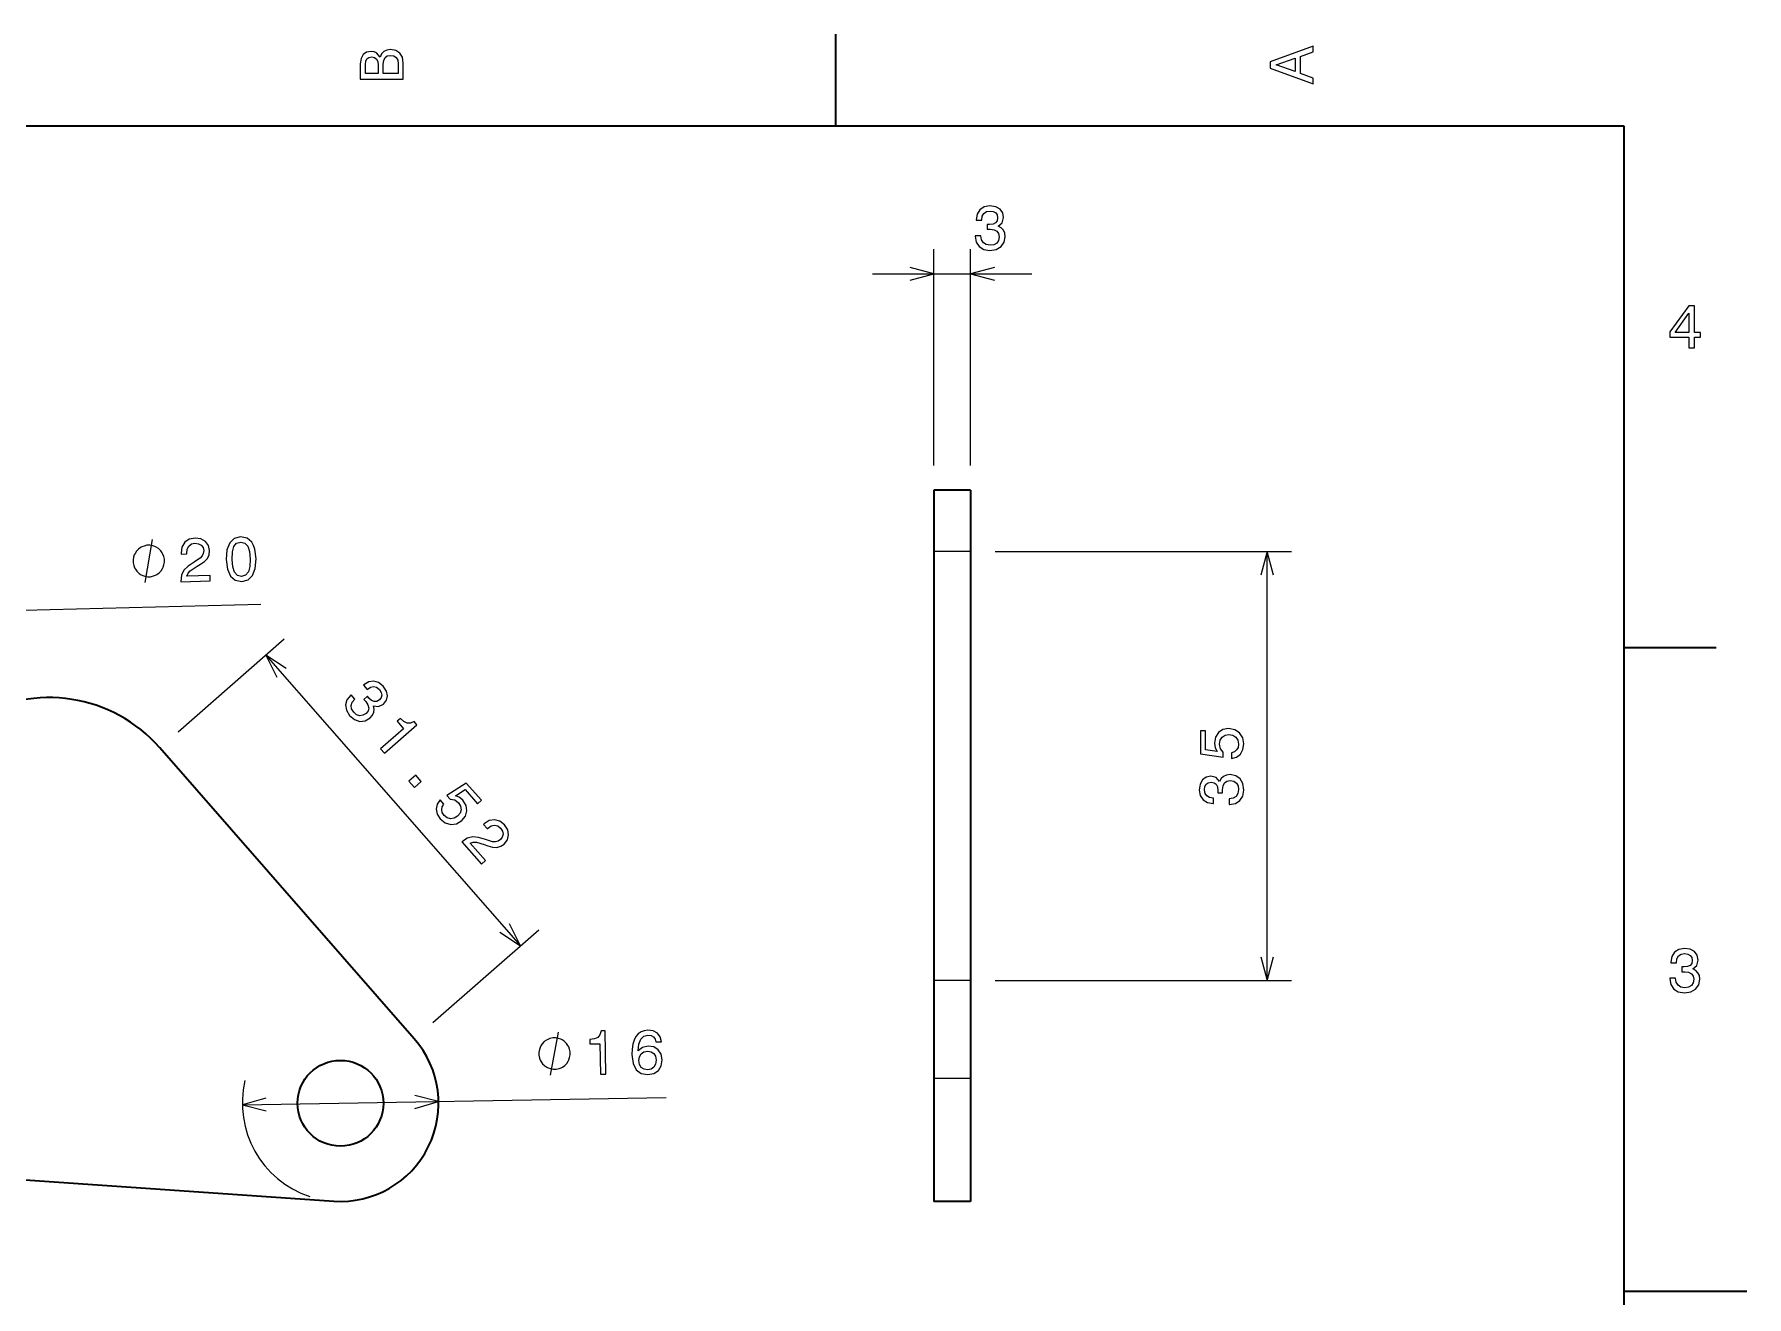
# Model space of a CAD drawing. Extents: x 0 to 297, y 0 to 210.
# Drawn here: x 157.3 to 297, y 104.5 to 207.5 of the extents above; entities that cross this region are included whole.
import ezdxf

# ---------------------------------------------------------------- set-up
doc = ezdxf.new("R2010")
doc.units = 0

msp = doc.modelspace()

# ---------------------------------------------------------------- linework, layer by layer
at = {"color": 7, "lineweight": 35, "ltscale": 0.1875}
for p, q in [((222.699997, 200), (222.699997, 207.5)), ((287, 157.5), (294.5, 157.5))]:
    msp.add_line(p, q, dxfattribs=at)
at = {"color": 7, "lineweight": 35}
for p, q in [((287, 200), (10, 200)), ((287, 10), (287, 200)), ((230.706573, 165.319305), (230.706573, 130.319305)), ((233.706573, 165.319305), (233.706573, 130.319305)), ((188.33252, 125.587845), (167.5784, 149.306778)), ((36.761898, 122.338257), (181.761505, 112.33876))]:
    msp.add_line(p, q, dxfattribs=at)
at = {"color": 7, "lineweight": 13, "ltscale": 0.441296}
for p, q in [((230.706573, 172.319305), (230.706573, 189.971146)), ((233.706573, 172.319305), (233.706573, 189.971146))]:
    msp.add_line(p, q, dxfattribs=at)
at = {"color": 7, "lineweight": 13, "ltscale": 0.325}
msp.add_line((225.706573, 187.971146), (238.706573, 187.971146), dxfattribs=at)
at = {"color": 7, "lineweight": 35, "ltscale": 0.075}
for p, q in [((233.706573, 170.319305), (230.706573, 170.319305)), ((233.706573, 112.319801), (230.706573, 112.319801))]:
    msp.add_line(p, q, dxfattribs=at)
at = {"color": 7, "lineweight": 35, "ltscale": 0.125}
for p, q in [((230.706573, 170.319305), (230.706573, 165.319305)), ((233.706573, 170.319305), (233.706573, 165.319305))]:
    msp.add_line(p, q, dxfattribs=at)
at = {"color": 7, "lineweight": 13, "ltscale": 0.075}
for p, q in [((233.706573, 165.319305), (230.706573, 165.319305)), ((233.706573, 130.319305), (230.706573, 130.319305)), ((233.706573, 122.338257), (230.706573, 122.338257)), ((233.706573, 112.33876), (230.706573, 112.33876))]:
    msp.add_line(p, q, dxfattribs=at)
at = {"color": 7, "lineweight": 13}
for p, q in [((235.706573, 165.319305), (259.881256, 165.319305)), ((257.881256, 130.319305), (257.881256, 165.319305)), ((137.315277, 160.074997), (175.825439, 161.016098)), ((176.228973, 156.876053), (196.983093, 133.157135)), ((235.706573, 130.319305), (259.881256, 130.319305)), ((174.31311, 120.180923), (208.88678, 120.781204))]:
    msp.add_line(p, q, dxfattribs=at)
at = {"color": 7, "lineweight": 13, "ltscale": 0.287366}
for p, q in [((169.083542, 150.623795), (177.734131, 158.193069)), ((189.837677, 126.904861), (198.488251, 134.474136))]:
    msp.add_line(p, q, dxfattribs=at)
at = {"color": 7, "lineweight": 35, "ltscale": 0.199526}
for p, q in [((230.706573, 130.319305), (230.706573, 122.338257)), ((233.706573, 130.319305), (233.706573, 122.338257))]:
    msp.add_line(p, q, dxfattribs=at)
at = {"color": 7, "lineweight": 35, "ltscale": 0.249987}
for p, q in [((230.706573, 122.338257), (230.706573, 112.33876)), ((233.706573, 122.338257), (233.706573, 112.33876))]:
    msp.add_line(p, q, dxfattribs=at)
at = {"color": 7, "lineweight": 35, "ltscale": 0.000474}
for p, q in [((230.706573, 112.33876), (230.706573, 112.319801)), ((233.706573, 112.33876), (233.706573, 112.319801))]:
    msp.add_line(p, q, dxfattribs=at)
at = {"color": 7, "lineweight": 35, "ltscale": 0.25}
msp.add_line((287, 105), (297, 105), dxfattribs=at)
at = {"color": 7, "lineweight": 13}
for points in [[(185.542007, 205.630417), (185.249496, 205.983429), (185.052811, 206.074219), (184.81073, 206.104477), (184.432495, 206.03891), (184.160156, 205.842224), (183.993729, 205.524506), (183.933212, 205.080704), (183.933212, 203.835022), (187.433212, 203.835022), (187.433212, 205.151306), (187.36261, 205.620331), (187.155838, 205.968307), (186.828018, 206.185165), (186.384216, 206.260818), (186.08667, 206.215424), (185.839554, 206.094391), (185.65799, 205.897705)], [(185.385666, 204.984879), (185.385666, 204.298996), (184.351807, 204.298996), (184.351807, 205.025223), (184.382065, 205.297562), (184.472839, 205.489197), (184.629181, 205.605194), (184.86116, 205.645538), (185.093155, 205.600143), (185.254532, 205.479111), (185.355408, 205.272339)], [(187.014618, 205.095825), (187.014618, 204.298996), (185.809296, 204.298996), (185.809296, 205.050446), (185.844589, 205.368164), (185.9505, 205.595108), (186.132065, 205.731277), (186.394302, 205.776657), (186.671692, 205.731277), (186.863327, 205.605194), (186.979324, 205.393372)], [(261.633209, 203.466858), (261.633209, 203.930847), (260.604401, 204.298996), (260.604401, 205.695969), (261.633209, 206.064133), (261.633209, 206.538193), (258.128174, 205.257217), (258.128174, 204.742798)], [(260.17572, 204.460388), (258.632477, 205), (260.17572, 205.539627)], [(234.08374, 191.070572), (234.08374, 191.035278), (234.164429, 190.551117), (234.401459, 190.188004), (234.774658, 189.956024), (235.268906, 189.870285), (235.793396, 189.956024), (236.186768, 190.177917), (236.438934, 190.530945), (236.529709, 190.984833), (236.489365, 191.282394), (236.378418, 191.52446), (236.196854, 191.71106), (235.954773, 191.847229), (236.282593, 192.119568), (236.39859, 192.553284), (236.322937, 192.946655), (236.106079, 193.244202), (235.753052, 193.430801), (235.268906, 193.496368), (234.815018, 193.41568), (234.467026, 193.193771), (234.240082, 192.840744), (234.164429, 192.371719), (234.164429, 192.336426), (234.613281, 192.336426), (234.653625, 192.659195), (234.784744, 192.891174), (234.996567, 193.032394), (235.294113, 193.082825), (235.556366, 193.04248), (235.748001, 192.936569), (235.863998, 192.765091), (235.909393, 192.533112), (235.863998, 192.285995), (235.742966, 192.119568), (235.531143, 192.018707), (235.243683, 191.988434), (235.046997, 191.993484), (235.046997, 191.595062), (235.294113, 191.605164), (235.611847, 191.559769), (235.848877, 191.438721), (235.990082, 191.242035), (236.040512, 190.984833), (235.985046, 190.692337), (235.838791, 190.475464), (235.606796, 190.33931), (235.299164, 190.293915), (234.98143, 190.344345), (234.749451, 190.495651), (234.603195, 190.737717), (234.547714, 191.070572)], [(292.277374, 181.916794), (292.731262, 181.916794), (292.731262, 182.784225), (293.23056, 182.784225), (293.23056, 183.187683), (292.731262, 183.187683), (292.731262, 185.341141), (292.272339, 185.341141), (290.739197, 183.228027), (290.739197, 182.784225), (292.277374, 182.784225)], [(291.162842, 183.187683), (292.277374, 184.756134), (292.277374, 183.187683)], [(169.29393, 162.857071), (171.698837, 162.915848), (171.688232, 163.349426), (169.787506, 163.302979), (169.887604, 163.542526), (170.064301, 163.743591), (170.615173, 164.115234), (170.908936, 164.273758), (171.236389, 164.498688), (171.467194, 164.756561), (171.596054, 165.057343), (171.638214, 165.396378), (171.54216, 165.81778), (171.297058, 166.144745), (170.928894, 166.347626), (170.45816, 166.411789), (169.976257, 166.314255), (169.613983, 166.068298), (169.386261, 165.684387), (169.31781, 165.183289), (169.319519, 165.112701), (169.77832, 165.123901), (169.777344, 165.164246), (169.814331, 165.508179), (169.944305, 165.763596), (170.15715, 165.930237), (170.443176, 165.992706), (170.736816, 165.949448), (170.956696, 165.828705), (171.102676, 165.635529), (171.159119, 165.389709), (171.129501, 165.156921), (171.038513, 164.957962), (170.881378, 164.782593), (170.663239, 164.625931), (170.36972, 164.457321), (169.88327, 164.13266), (169.543518, 163.791412), (169.346664, 163.383011), (169.293564, 162.872192)], [(173.002197, 164.657867), (173.097168, 163.868164), (173.347931, 163.309265), (173.734436, 162.975677), (174.261475, 162.877579), (174.778076, 163.00119), (175.147827, 163.353256), (175.365936, 163.923599), (175.427277, 164.717117), (175.327377, 165.501663), (175.223938, 165.811905), (175.081543, 166.065704), (174.695038, 166.399307), (174.172897, 166.502563), (173.651398, 166.373795), (173.281769, 166.016678), (173.058594, 165.446213)], [(167.964096, 164.575104), (167.961243, 164.691742), (167.897232, 164.923569), (167.834641, 165.097092), (167.773468, 165.212311), (167.652557, 165.384399), (167.473343, 165.555069), (167.295547, 165.667435), (167.17749, 165.7229), (167.001114, 165.776932), (166.766418, 165.829559), (166.649796, 165.826706), (166.533173, 165.823853), (166.301331, 165.759827), (166.127808, 165.697235), (166.012604, 165.636078), (165.8405, 165.515167), (165.66983, 165.335953), (165.557465, 165.158142), (165.502014, 165.0401), (165.447968, 164.863724), (165.395355, 164.629028), (165.398193, 164.51239), (165.401047, 164.395767), (165.465057, 164.163925), (165.527649, 163.990402), (165.588821, 163.875198), (165.709717, 163.703094), (165.888947, 163.532425), (166.066742, 163.420074), (166.184814, 163.364609), (166.361176, 163.310562), (166.595871, 163.25795), (166.712494, 163.260803), (166.829132, 163.263657), (167.060974, 163.327667), (167.234497, 163.390259), (167.349701, 163.451416), (167.52179, 163.572327), (167.692474, 163.751556), (167.804825, 163.929352), (167.860291, 164.047409), (167.914337, 164.223785), (167.966949, 164.458466)], [(173.486206, 164.669678), (173.511627, 165.280716), (173.626953, 165.722427), (173.847549, 165.985107), (174.183136, 166.084106), (174.518097, 166.001495), (174.751251, 165.749908), (174.888031, 165.314362), (174.943268, 164.705292), (174.917969, 164.089218), (174.802643, 163.647507), (174.582031, 163.384827), (174.251373, 163.290985), (173.911499, 163.368454), (173.678329, 163.620026), (173.541565, 164.055588)], [(183.181305, 153.637299), (183.154739, 153.614059), (182.843506, 153.234512), (182.726334, 152.817017), (182.797485, 152.383392), (183.058441, 151.954987), (183.468338, 151.616714), (183.894379, 151.466797), (184.326111, 151.509491), (184.727463, 151.740067), (184.924835, 151.96637), (185.033936, 152.209274), (185.05481, 152.468796), (184.997894, 152.740631), (185.418701, 152.673279), (185.821503, 152.871582), (186.067719, 153.187546), (186.148834, 153.546692), (186.056793, 153.935242), (185.787323, 154.342773), (185.427719, 154.631226), (185.03157, 154.746994), (184.616455, 154.685318), (184.213654, 154.433395), (184.187088, 154.410141), (184.482666, 154.072357), (184.752136, 154.254532), (185.013062, 154.308624), (185.25882, 154.242203), (185.492706, 154.051483), (185.63504, 153.827545), (185.681534, 153.613586), (185.628876, 153.413376), (185.484177, 153.226456), (185.268311, 153.097885), (185.063354, 153.079376), (184.847961, 153.172363), (184.635895, 153.368774), (184.510178, 153.520111), (184.210327, 153.257767), (184.380661, 153.07843), (184.555725, 152.809433), (184.620728, 152.551346), (184.565689, 152.315552), (184.405334, 152.108231), (184.148666, 151.957367), (183.88916, 151.924622), (183.633911, 152.009552), (183.397171, 152.211182), (183.225906, 152.48349), (183.186996, 152.757721), (183.272873, 153.027191), (183.486847, 153.288116)], [(185.591217, 149.213562), (185.893417, 148.868179), (188.546417, 151.189545), (188.320587, 151.447632), (188.029297, 151.31337), (187.75412, 151.313843), (187.480377, 151.442902), (187.197601, 151.704773), (186.928131, 151.468994), (187.466156, 150.854126)], [(254.968445, 148.4366), (255.381989, 148.547546), (255.704742, 148.794662), (255.906479, 149.157776), (255.982132, 149.62175), (255.891357, 150.131119), (255.644226, 150.529541), (255.250854, 150.781693), (254.746536, 150.877518), (254.277512, 150.791779), (253.909363, 150.549713), (253.672333, 150.171463), (253.586594, 149.682281), (253.64711, 149.304031), (253.813538, 149.01152), (252.870453, 149.15274), (252.870453, 150.685883), (252.456909, 150.685883), (252.456909, 148.814835), (254.31282, 148.53746), (254.31282, 148.940918), (254.07579, 149.233429), (253.990051, 149.606628), (254.045532, 149.929382), (254.206909, 150.176514), (254.454025, 150.332855), (254.771759, 150.388321), (255.089478, 150.332855), (255.336594, 150.171463), (255.492935, 149.924347), (255.548416, 149.606628), (255.513107, 149.339325), (255.39711, 149.132568), (255.215561, 148.981262), (254.968445, 148.905609)], [(187.88205, 146.59549), (188.340332, 146.071716), (188.905853, 146.566544), (188.44754, 147.090302)], [(254.781845, 144.680389), (254.817139, 144.680389), (255.3013, 144.761093), (255.664398, 144.998123), (255.896393, 145.371323), (255.982132, 145.865555), (255.896393, 146.390045), (255.6745, 146.783417), (255.321472, 147.035583), (254.867569, 147.126373), (254.570023, 147.086029), (254.327942, 146.975067), (254.141357, 146.793518), (254.005188, 146.551437), (253.732849, 146.879242), (253.299133, 146.995239), (252.905762, 146.919586), (252.608215, 146.702728), (252.421616, 146.349701), (252.356049, 145.865555), (252.436737, 145.411667), (252.658646, 145.06369), (253.011673, 144.836731), (253.480682, 144.761093), (253.515991, 144.761093), (253.515991, 145.20993), (253.193222, 145.250275), (252.961243, 145.381409), (252.820023, 145.593231), (252.769592, 145.890778), (252.809937, 146.153015), (252.915848, 146.344666), (253.087311, 146.460663), (253.319305, 146.506042), (253.566422, 146.460663), (253.732849, 146.33963), (253.83371, 146.127808), (253.863968, 145.840332), (253.858932, 145.643646), (254.257339, 145.643646), (254.247253, 145.890778), (254.292648, 146.208496), (254.413681, 146.445526), (254.610367, 146.586731), (254.867569, 146.637177), (255.16008, 146.581696), (255.376938, 146.43544), (255.513107, 146.203461), (255.558502, 145.895813), (255.508057, 145.578094), (255.356766, 145.3461), (255.114685, 145.19986), (254.781845, 145.144379)], [(190.434723, 145.064316), (190.196564, 144.708496), (190.116394, 144.309982), (190.203705, 143.90387), (190.452301, 143.504883), (190.856018, 143.18132), (191.304352, 143.04422), (191.766449, 143.11348), (192.209106, 143.373474), (192.505615, 143.746841), (192.62326, 144.171448), (192.552582, 144.612183), (192.294952, 145.036804), (192.000336, 145.281616), (191.682465, 145.392151), (192.485199, 145.906906), (193.494781, 144.753098), (193.806, 145.025421), (192.573914, 146.433517), (190.994568, 145.420135), (191.260254, 145.116516), (191.631256, 145.05246), (191.941528, 144.828064), (192.112305, 144.548615), (192.153595, 144.256378), (192.070557, 143.975983), (191.867981, 143.725006), (191.592346, 143.557541), (191.300079, 143.516266), (191.019714, 143.599289), (190.768738, 143.80188), (190.619293, 144.026276), (190.570435, 144.25827), (190.607422, 144.491684), (190.743591, 144.711334)], [(192.221252, 141.636398), (193.805359, 139.825989), (194.131775, 140.111603), (192.879761, 141.542465), (193.127869, 141.618835), (193.395447, 141.611725), (194.033539, 141.426239), (194.343353, 141.301941), (194.725739, 141.194244), (195.071594, 141.1819), (195.385193, 141.27536), (195.672699, 141.459915), (195.935059, 141.803406), (196.02948, 142.200974), (195.949768, 142.613724), (195.697845, 143.01651), (195.314514, 143.324417), (194.893677, 143.445404), (194.452942, 143.374695), (194.024048, 143.106659), (193.970917, 143.06015), (194.273132, 142.714783), (194.303497, 142.741333), (194.591461, 142.933014), (194.870911, 142.996582), (195.135162, 142.939651), (195.366211, 142.759857), (195.520874, 142.5065), (195.568787, 142.260284), (195.513763, 142.024475), (195.360992, 141.823792), (195.163177, 141.697601), (194.952057, 141.640198), (194.716736, 141.648743), (194.456726, 141.716095), (194.139343, 141.833771), (193.578583, 141.999817), (193.098938, 142.042511), (192.659149, 141.932434), (192.232635, 141.646362)], [(290.729126, 130.51622), (290.729126, 130.480911), (290.809814, 129.996765), (291.046844, 129.633652), (291.420044, 129.401657), (291.914276, 129.315933), (292.438782, 129.401657), (292.832153, 129.623566), (293.08429, 129.976593), (293.175079, 130.430481), (293.134735, 130.728027), (293.023773, 130.970108), (292.842224, 131.156708), (292.600159, 131.292877), (292.927948, 131.565216), (293.043945, 131.998932), (292.968292, 132.392303), (292.751434, 132.68985), (292.398407, 132.87645), (291.914276, 132.942017), (291.460388, 132.861313), (291.112396, 132.63942), (290.885468, 132.286392), (290.809814, 131.817368), (290.809814, 131.782074), (291.258636, 131.782074), (291.299011, 132.104828), (291.430115, 132.336823), (291.641937, 132.478027), (291.939484, 132.528473), (292.201721, 132.488113), (292.393372, 132.382217), (292.509369, 132.210739), (292.554749, 131.97876), (292.509369, 131.731628), (292.388336, 131.565216), (292.176514, 131.46434), (291.889069, 131.434082), (291.692383, 131.439133), (291.692383, 131.04071), (291.939484, 131.050797), (292.257202, 131.005417), (292.494232, 130.884369), (292.635468, 130.687683), (292.685883, 130.430481), (292.630402, 130.13797), (292.484161, 129.921112), (292.252167, 129.784943), (291.944519, 129.739563), (291.626801, 129.789993), (291.394806, 129.941284), (291.248566, 130.183365), (291.193085, 130.51622)], [(203.508057, 122.688126), (203.966919, 122.696098), (203.905731, 126.220779), (203.562836, 126.214828), (203.477417, 125.905663), (203.299469, 125.69577), (203.024261, 125.569931), (202.641724, 125.522942), (202.647949, 125.164925), (203.464813, 125.179108)], [(208.500092, 125.332108), (208.397186, 125.738884), (208.170074, 126.037575), (207.823853, 126.223236), (207.378998, 126.28109), (207.082092, 126.240623), (206.826599, 126.14035), (206.602386, 125.980095), (206.414642, 125.754898), (206.268158, 125.474937), (206.163116, 125.13517), (206.099426, 124.735588), (206.087036, 124.286453), (206.180145, 123.571823), (206.436249, 123.05674), (206.840027, 122.751022), (207.386475, 122.654587), (207.873993, 122.753845), (208.243042, 122.997322), (208.478607, 123.374664), (208.556091, 123.850143), (208.462036, 124.32769), (208.223694, 124.691765), (207.861664, 124.917503), (207.416534, 124.990479), (206.93924, 124.88131), (206.586212, 124.587677), (206.652222, 125.143661), (206.806671, 125.544815), (207.049622, 125.786102), (207.391113, 125.872734), (207.643951, 125.836769), (207.837402, 125.734207), (207.966522, 125.559906), (208.036194, 125.324051)], [(201.050812, 124.395729), (201.048798, 124.512375), (200.98642, 124.744659), (200.925049, 124.918617), (200.864716, 125.034256), (200.745026, 125.207207), (200.567017, 125.379143), (200.390015, 125.492752), (200.272339, 125.549049), (200.096375, 125.60434), (199.862061, 125.658615), (199.745392, 125.656586), (199.628754, 125.654564), (199.396454, 125.592186), (199.222504, 125.530823), (199.106873, 125.470474), (198.933929, 125.350784), (198.761993, 125.172775), (198.648376, 124.995773), (198.592072, 124.878113), (198.536774, 124.702126), (198.482513, 124.467819), (198.484528, 124.351166), (198.486572, 124.23452), (198.54895, 124.002235), (198.610291, 123.82827), (198.670654, 123.712639), (198.790344, 123.539688), (198.968353, 123.367752), (199.145355, 123.254143), (199.263, 123.197845), (199.438995, 123.142555), (199.673309, 123.08828), (199.789948, 123.090309), (199.906616, 123.092331), (200.138885, 123.154709), (200.312866, 123.216072), (200.428497, 123.276421), (200.60144, 123.396111), (200.773376, 123.57412), (200.886993, 123.751114), (200.943268, 123.868782), (200.998566, 124.044762), (201.052856, 124.279076)], [(208.067047, 123.836609), (208.01709, 123.517975), (207.880127, 123.273483), (207.656006, 123.108185), (207.374512, 123.052856), (207.076111, 123.098114), (206.846497, 123.250496), (206.696075, 123.48999), (206.645172, 123.806877), (206.690155, 124.120384), (206.82724, 124.359833), (207.05658, 124.515137), (207.368225, 124.576035), (207.641479, 124.525291), (207.86087, 124.382828), (208.006165, 124.148277)]]:
    msp.add_lwpolyline(points, close=True, dxfattribs=at)
for points in [[(228.774719, 187.453506), (230.706573, 187.971146), (228.774719, 188.488785)], [(235.638428, 188.488785), (233.706573, 187.971146), (235.638428, 187.453506)], [(166.373993, 162.785721), (166.988281, 166.301788)], [(258.398895, 163.387451), (257.881256, 165.319305), (257.363617, 163.387451)], [(177.890656, 155.763062), (176.228973, 156.876053), (177.111542, 155.081329)], [(195.321381, 134.270111), (196.983093, 133.157135), (196.100525, 134.951859)], [(257.363617, 132.25116), (257.881256, 130.319305), (258.398895, 132.25116)], [(199.44812, 122.617638), (200.08725, 126.129257)], [(176.235687, 120.732018), (174.31311, 120.180923), (176.253662, 119.696899)], [(188.388123, 119.907585), (190.310699, 120.458679), (188.370148, 120.942703)]]:
    msp.add_lwpolyline(points, dxfattribs=at)
at = {"color": 7, "lineweight": 35}
msp.add_circle((182.311905, 120.319801), 3.5, dxfattribs=at)
for centre, radius, start, end in [((158.547165, 141.404449), 12.000414, 41.186003, 121.074925), ((182.311905, 120.319801), 8, 266.055003, 41.186003)]:
    msp.add_arc(centre, radius, start, end, dxfattribs=at)
at = {"color": 7, "lineweight": 13}
msp.add_arc((182.311905, 120.319801), 8, 166.670741, 251.731045, dxfattribs=at)

doc.saveas('drawing.dxf')
